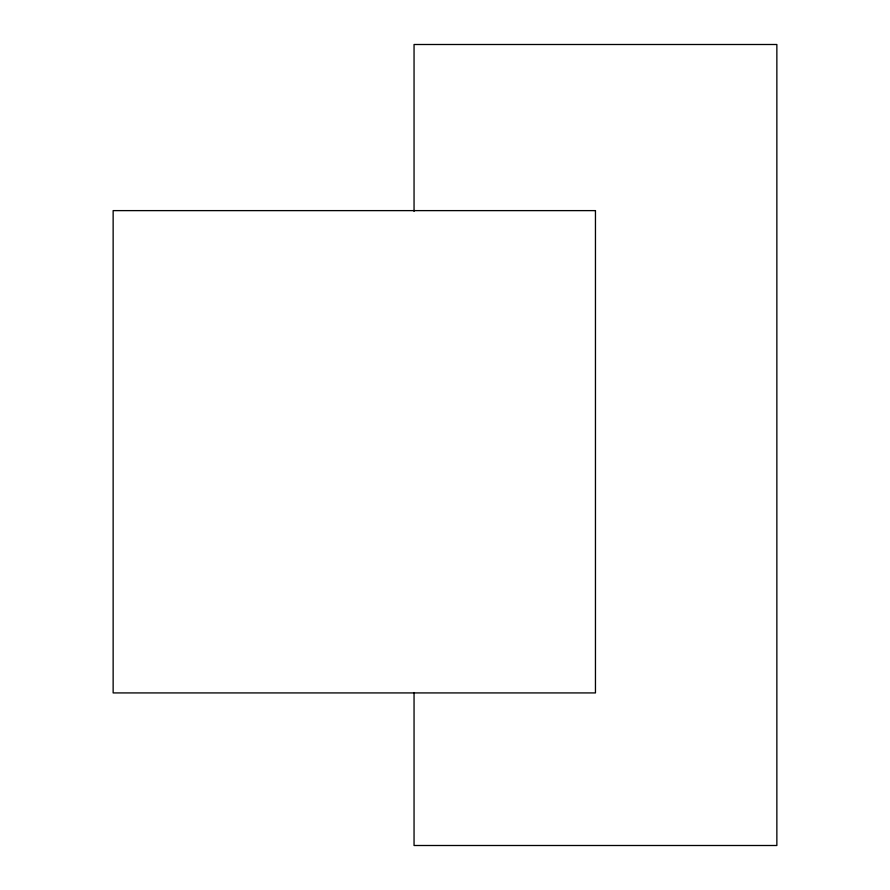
<?xml version="1.0" encoding="UTF-8"?>
<svg xmlns="http://www.w3.org/2000/svg" width="890" height="890" viewBox="0 0 890 890"><rect width="100%" height="100%" fill="white"/><g stroke="black" fill="none" stroke-linecap="round" stroke-linejoin="round"><path stroke-width="1.33" d="M414.05 211.375L414.05 44.5L776.859 44.5L776.859 845.5L414.05 845.5L414.05 692.531M595.455 210.619L113.141 210.619L113.141 692.921L595.455 692.921L595.455 210.619"/></g></svg>
